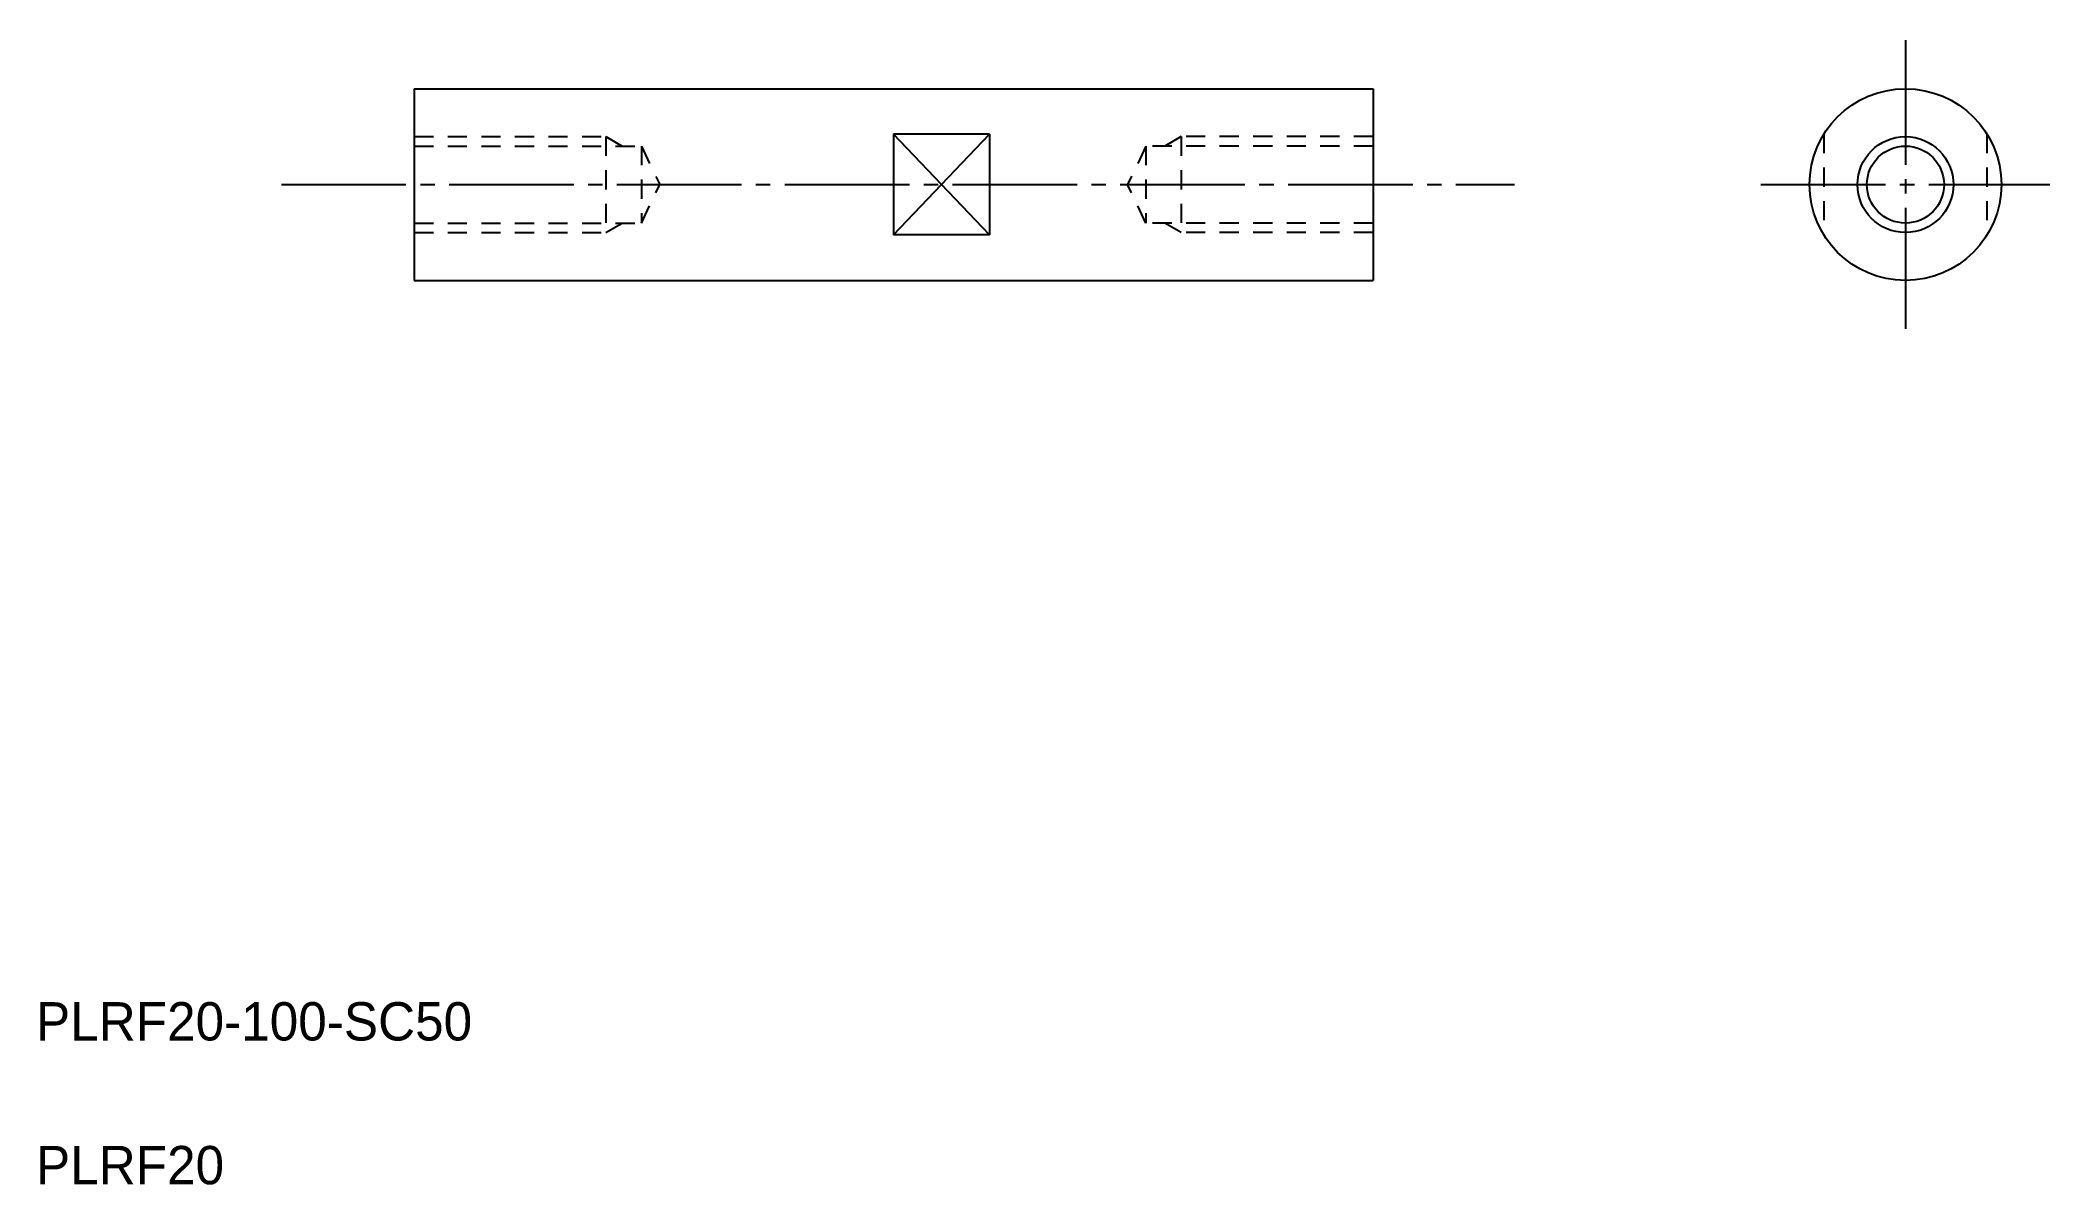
# Model space of a CAD drawing. Extents: x 10 to 220, y 10 to 129.
import ezdxf

# ---------------------------------------------------------------- set-up
doc = ezdxf.new("R2010")
doc.units = 0
doc.linetypes.add('CENTER', pattern=[17.5, 13, -1.5, 1.5, -1.5])
doc.linetypes.add('DASHED', pattern=[3.5, 2, -1.5])
doc.layers.get('0').update_dxf_attribs({"linetype": 'CONTINUOUS'})
doc.layers.add('CENTER', color=1, linetype='CENTER')
doc.styles.get("Standard").update_dxf_attribs({"font": 'txt', "height": 3.2})

msp = doc.modelspace()

# ---------------------------------------------------------------- linework, layer by layer
at = {"color": 7, "linetype": 'CONTINUOUS'}
for p, q in [((49.45, 124.3), (149.45, 124.3)), ((49.45, 124.3), (49.45, 104.3)), ((149.45, 124.3), (149.45, 104.3)), ((99.45, 119.57), (99.45, 109.04)), ((109.45, 119.57), (99.45, 119.57)), ((109.45, 119.57), (109.45, 109.04)), ((109.45, 109.04), (99.45, 109.04)), ((49.45, 104.3), (149.45, 104.3))]:
    msp.add_line(p, q, dxfattribs=at)
at = {"color": 3, "linetype": 'CONTINUOUS'}
for p, q in [((99.45, 109.04), (109.45, 119.57)), ((109.45, 109.04), (99.45, 119.57))]:
    msp.add_line(p, q, dxfattribs=at)
at = {"color": 3, "linetype": 'DASHED'}
for p, q in [((196.48, 119.57), (196.48, 109.04)), ((213.48, 119.57), (213.48, 109.04)), ((49.45, 119.3), (69.45, 119.3)), ((49.45, 118.32), (73.14, 118.32)), ((69.45, 119.3), (69.45, 109.3)), ((69.45, 119.3), (71.15, 118.32)), ((73.14, 118.32), (73.14, 110.29)), ((73.14, 118.32), (75.05, 114.3)), ((125.77, 118.32), (123.85, 114.3)), ((125.77, 118.32), (125.77, 110.29)), ((149.45, 118.32), (125.77, 118.32)), ((129.45, 119.3), (127.75, 118.32)), ((129.45, 119.3), (129.45, 109.3)), ((149.45, 119.3), (129.45, 119.3)), ((73.14, 110.29), (75.05, 114.3)), ((125.77, 110.29), (123.85, 114.3)), ((49.45, 110.29), (73.14, 110.29)), ((49.45, 109.3), (69.45, 109.3)), ((69.45, 109.3), (71.15, 110.29)), ((149.45, 110.29), (125.77, 110.29)), ((129.45, 109.3), (127.75, 110.29)), ((149.45, 109.3), (129.45, 109.3))]:
    msp.add_line(p, q, dxfattribs=at)
at = {"color": 7, "linetype": 'CONTINUOUS'}
for radius in [10, 4.02]:
    msp.add_circle((204.98, 114.3), radius, dxfattribs=at)
at = {"color": 3, "linetype": 'CONTINUOUS'}
msp.add_circle((204.98, 114.3), 5, dxfattribs=at)
at = {"layer": 'CENTER', "color": 1, "linetype": 'CENTER'}
for p, q in [((204.98, 129.36), (204.98, 99.24)), ((35.59, 114.3), (164.2, 114.3)), ((189.91, 114.3), (220.04, 114.3))]:
    msp.add_line(p, q, dxfattribs=at)

# ---------------------------------------------------------------- texts
at = {"color": 7, "linetype": 'CONTINUOUS'}
for s, p in [('PLRF20-100-SC50', (10, 25)), ('PLRF20', (10, 10))]:
    msp.add_text(s, height=4, dxfattribs=at).set_placement(p)

doc.saveas('drawing.dxf')
